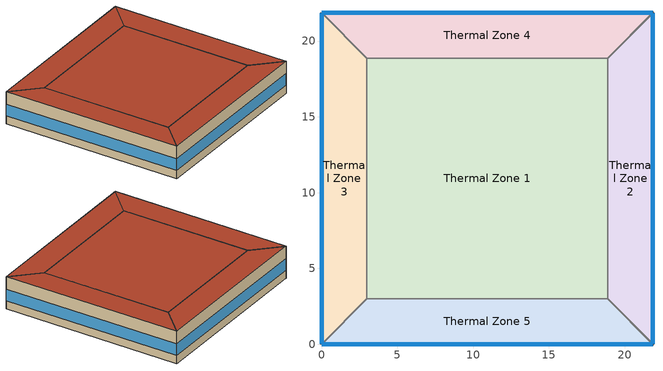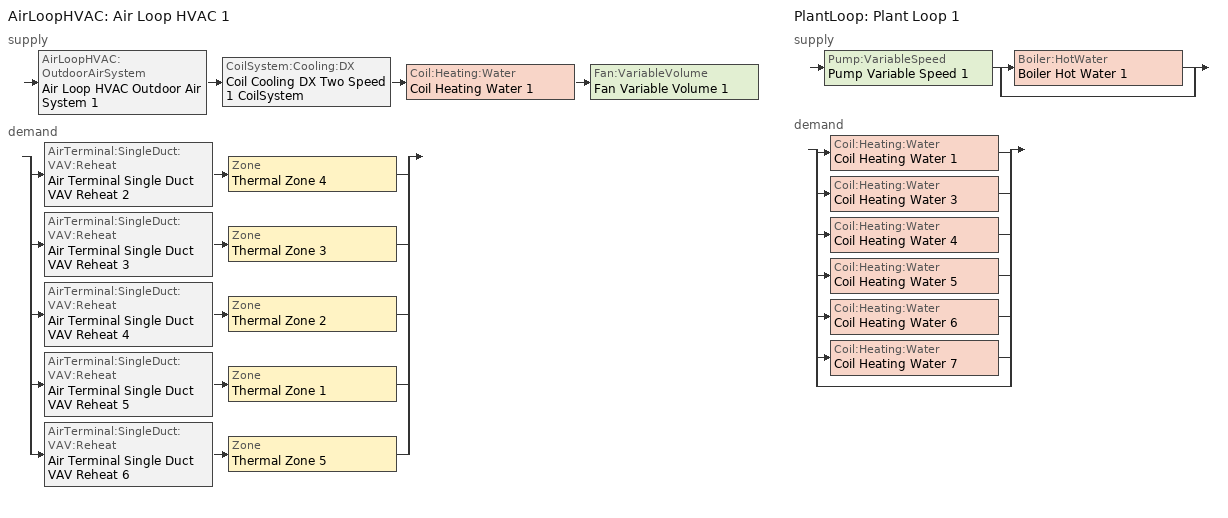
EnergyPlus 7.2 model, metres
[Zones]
Thermal Zone 3
 floor ground (000_ExtSlabCarpet_4in_ClimateZone 1-8): 0,0 0,21.86 3,18.86 3,3 z0
 wall outside (ASHRAE_189.1-2009_ExtWall_SteelFrame_ClimateZone 4-8): 0,21.86 0,0 z0:4
 wall to Thermal Zone 5 (000_Interior Wall): 0,0 3,3 z0:4
 wall to Thermal Zone 1 (000_Interior Wall): 3,3 3,18.86 z0:4
 wall to Thermal Zone 4 (000_Interior Wall): 3,18.86 0,21.86 z0:4
 window (ASHRAE_189.1-2009_ExtWindow_ClimateZone 4-5): 0,21.84 0,0.03 z1:2.44
 roof outside (ASHRAE_189.1-2009_ExtRoof_IEAD_ClimateZone 2-5): 3,3 3,18.86 0,21.86 0,0 z4
Thermal Zone 1
 floor ground (000_ExtSlabCarpet_4in_ClimateZone 1-8): 3,3 3,18.86 18.86,18.86 18.86,3 z0
 wall to Thermal Zone 4 (000_Interior Wall): 18.86,18.86 3,18.86 z0:4
 wall to Thermal Zone 2 (000_Interior Wall): 18.86,3 18.86,18.86 z0:4
 wall to Thermal Zone 5 (000_Interior Wall): 3,3 18.86,3 z0:4
 roof outside (ASHRAE_189.1-2009_ExtRoof_IEAD_ClimateZone 2-5): 18.86,3 18.86,18.86 3,18.86 3,3 z4
Thermal Zone 5
 floor ground (000_ExtSlabCarpet_4in_ClimateZone 1-8): 21.86,0 0,0 3,3 18.86,3 z0
 wall outside (ASHRAE_189.1-2009_ExtWall_SteelFrame_ClimateZone 4-8): 0,0 21.86,0 z0:4
 wall to Thermal Zone 2 (000_Interior Wall): 21.86,0 18.86,3 z0:4
 window (ASHRAE_189.1-2009_ExtWindow_ClimateZone 4-5): 0.03,0 21.84,0 z1:2.44
 roof outside (ASHRAE_189.1-2009_ExtRoof_IEAD_ClimateZone 2-5): 18.86,3 3,3 0,0 21.86,0 z4
Thermal Zone 4
 floor ground (000_ExtSlabCarpet_4in_ClimateZone 1-8): 0,21.86 21.86,21.86 18.86,18.86 3,18.86 z0
 wall outside (ASHRAE_189.1-2009_ExtWall_SteelFrame_ClimateZone 4-8): 21.86,21.86 0,21.86 z0:4
 wall to Thermal Zone 2 (000_Interior Wall): 18.86,18.86 21.86,21.86 z0:4
 window (ASHRAE_189.1-2009_ExtWindow_ClimateZone 4-5): 21.84,21.86 0.03,21.86 z1:2.44
 roof outside (ASHRAE_189.1-2009_ExtRoof_IEAD_ClimateZone 2-5): 3,18.86 18.86,18.86 21.86,21.86 0,21.86 z4
Thermal Zone 2
 floor ground (000_ExtSlabCarpet_4in_ClimateZone 1-8): 21.86,21.86 21.86,0 18.86,3 18.86,18.86 z0
 wall outside (ASHRAE_189.1-2009_ExtWall_SteelFrame_ClimateZone 4-8): 21.86,0 21.86,21.86 z0:4
 window (ASHRAE_189.1-2009_ExtWindow_ClimateZone 4-5): 21.86,0.03 21.86,21.84 z1:2.44
 roof outside (ASHRAE_189.1-2009_ExtRoof_IEAD_ClimateZone 2-5): 18.86,18.86 18.86,3 21.86,0 21.86,21.86 z4
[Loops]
AirLoopHVAC 'Air Loop HVAC 1'
 supply: AirLoopHVAC:OutdoorAirSystem 'Air Loop HVAC Outdoor Air System 1' > CoilSystem:Cooling:DX 'Coil Cooling DX Two Speed 1 CoilSystem' > Coil:Heating:Water 'Coil Heating Water 1' > Fan:VariableVolume 'Fan Variable Volume 1'
 demand: split
  | AirTerminal:SingleDuct:VAV:Reheat 'Air Terminal Single Duct VAV Reheat 2' > Zone 'Thermal Zone 4'
  | AirTerminal:SingleDuct:VAV:Reheat 'Air Terminal Single Duct VAV Reheat 3' > Zone 'Thermal Zone 3'
  | AirTerminal:SingleDuct:VAV:Reheat 'Air Terminal Single Duct VAV Reheat 4' > Zone 'Thermal Zone 2'
  | AirTerminal:SingleDuct:VAV:Reheat 'Air Terminal Single Duct VAV Reheat 5' > Zone 'Thermal Zone 1'
  | AirTerminal:SingleDuct:VAV:Reheat 'Air Terminal Single Duct VAV Reheat 6' > Zone 'Thermal Zone 5'
PlantLoop 'Plant Loop 1'
 supply: Pump:VariableSpeed 'Pump Variable Speed 1' > split
  | Boiler:HotWater 'Boiler Hot Water 1'
  | bypass
 demand: split
  | Coil:Heating:Water 'Coil Heating Water 1'
  | Coil:Heating:Water 'Coil Heating Water 3'
  | Coil:Heating:Water 'Coil Heating Water 4'
  | Coil:Heating:Water 'Coil Heating Water 5'
  | Coil:Heating:Water 'Coil Heating Water 6'
  | Coil:Heating:Water 'Coil Heating Water 7'
  | bypass
[Site:Location]
San Francisco Intl Ap_CA_USA Design_Conditions: Latitude {deg}=37.62; Longitude {deg}=-122.4; Time Zone {hr}=-8; Elevation {m}=2
[SizingPeriod:DesignDay] Day of Month=21; Dry-Bulb Temperature Range Modifier Type=DefaultMultipliers; Barometric Pressure {Pa}=101301; Rain Indicator=No; Snow Indicator=No; Daylight Saving Time Indicator=No
Name | Month | Day Type | Maximum Dry-Bulb Temperature {C} | Daily Dry-Bulb Temperature Range {deltaC} | Humidity Condition Type | Wetbulb or DewPoint at Maximum Dry-Bulb {C} | Wind Speed {m/s} | Wind Direction {deg} | Solar Model Indicator | ASHRAE Clear Sky Optical Depth for Beam Irradiance (taub) | ASHRAE Clear Sky Optical Depth for Diffuse Irradiance (taud) | Sky Clearness | Enthalpy at Maximum Dry-Bulb {J/kg}
San Francisco Intl Ap Ann Clg .4% Condns DP=>MDB | 8 | SummerDesignDay | 19.9 | 8.5 | Dewpoint | 16.1 | 5.9 | 310 | ASHRAETau | 0.365 | 2.435
San Francisco Intl Ap Ann Hum_n 99.6% Condns DP=>MCDB | 1 | WinterDesignDay | 10.7 | 0 | Dewpoint | -3.7 | 2.2 | 150 | ASHRAEClearSky |  |  | 0
San Francisco Intl Ap Ann Clg 2% Condns Enth=>MDB | 8 | SummerDesignDay | 22.4 | 8.5 | Enthalpy |  | 5.9 | 310 | ASHRAETau | 0.365 | 2.435 |  | 47600
San Francisco Intl Ap Ann Clg 1% Condns WB=>MDB | 8 | SummerDesignDay | 23.9 | 8.5 | Wetbulb | 17.8 | 5.9 | 310 | ASHRAETau | 0.365 | 2.435
San Francisco Intl Ap Ann Clg .4% Condns DB=>MWB | 8 | SummerDesignDay | 28.3 | 8.5 | Wetbulb | 17.2 | 5.9 | 310 | ASHRAETau | 0.365 | 2.435
San Francisco Intl Ap Ann Clg 1% Condns DP=>MDB | 8 | SummerDesignDay | 19.2 | 8.5 | Dewpoint | 15.3 | 5.9 | 310 | ASHRAETau | 0.365 | 2.435
San Francisco Intl Ap Ann Clg .4% Condns Enth=>MDB | 8 | SummerDesignDay | 25.8 | 8.5 | Enthalpy |  | 5.9 | 310 | ASHRAETau | 0.365 | 2.435 |  | 52400
San Francisco Intl Ap Ann Hum_n 99% Condns DP=>MCDB | 1 | WinterDesignDay | 11.2 | 0 | Dewpoint | -1.2 | 2.2 | 150 | ASHRAEClearSky |  |  | 0
San Francisco Intl Ap Ann Clg 2% Condns WB=>MDB | 8 | SummerDesignDay | 22.4 | 8.5 | Wetbulb | 17 | 5.9 | 310 | ASHRAETau | 0.365 | 2.435
San Francisco Intl Ap Ann Clg .4% Condns WB=>MDB | 8 | SummerDesignDay | 25.7 | 8.5 | Wetbulb | 18.6 | 5.9 | 310 | ASHRAETau | 0.365 | 2.435
San Francisco Intl Ap Ann Clg 2% Condns DP=>MDB | 8 | SummerDesignDay | 18.7 | 8.5 | Dewpoint | 14.7 | 5.9 | 310 | ASHRAETau | 0.365 | 2.435
San Francisco Intl Ap Ann Htg Wind 99.6% Condns WS=>MCDB | 1 | WinterDesignDay | 12.1 | 0 | Wetbulb | 12.1 | 12.9 | 150 | ASHRAEClearSky |  |  | 0
San Francisco Intl Ap Ann Htg 99.6% Condns DB | 1 | WinterDesignDay | 3.8 | 0 | Wetbulb | 3.8 | 2.2 | 150 | ASHRAEClearSky |  |  | 0
San Francisco Intl Ap Ann Clg 2% Condns DB=>MWB | 8 | SummerDesignDay | 23.6 | 8.5 | Wetbulb | 16.2 | 5.9 | 310 | ASHRAETau | 0.365 | 2.435
San Francisco Intl Ap Ann Htg Wind 99% Condns WS=>MCDB | 1 | WinterDesignDay | 12.2 | 0 | Wetbulb | 12.2 | 11.6 | 150 | ASHRAEClearSky |  |  | 0
San Francisco Intl Ap Ann Clg 1% Condns Enth=>MDB | 8 | SummerDesignDay | 23.8 | 8.5 | Enthalpy |  | 5.9 | 310 | ASHRAETau | 0.365 | 2.435 |  | 49800
San Francisco Intl Ap Ann Htg 99% Condns DB | 1 | WinterDesignDay | 4.9 | 0 | Wetbulb | 4.9 | 2.2 | 150 | ASHRAEClearSky |  |  | 0
San Francisco Intl Ap Ann Clg 1% Condns DB=>MWB | 8 | SummerDesignDay | 25.7 | 8.5 | Wetbulb | 16.7 | 5.9 | 310 | ASHRAETau | 0.365 | 2.435
[Building]
Building 1
[Material] Thermal Absorptance=0.9
Name | Roughness | Thickness {m} | Conductivity {W/m-K} | Density {kg/m3} | Specific Heat {J/kg-K} | Solar Absorptance | Visible Absorptance
1/2IN Gypsum | Smooth | 0.0127 | 0.16 | 784.9 | 830 | 0.92 | 0.92
Metal Decking | MediumSmooth | 0.0015 | 45.006 | 7680 | 418.4 | 0.7 | 0.3
MAT-CC05 4 HW CONCRETE | Rough | 0.1016 | 1.311 | 2240 | 836.8 | 0.7 | 0.7
000_G01a 19mm gypsum board | MediumSmooth | 0.019 | 0.16 | 800 | 1090 | 0.7 | 0.7
Roof Insulation [21] | MediumRough | 0.2105 | 0.049 | 265 | 836.8 | 0.7 | 0.7
Wall Insulation [39] | MediumRough | 0.1184 | 0.045 | 265 | 836.8 | 0.7 | 0.7
Roof Membrane | VeryRough | 0.0095 | 0.16 | 1121.29 | 1460 | 0.7 | 0.7
[Material:AirGap]
000_F04 Wall air space resistance: Thermal Resistance {m2-K/W}=0.15
[Material:NoMass] Thermal Absorptance=0.9; Solar Absorptance=0.7
Name | Roughness | Thermal Resistance {m2-K/W} | Visible Absorptance
CP02 CARPET PAD | VeryRough | 0.2165 | 0.8
MAT-SHEATH | Rough | 0.3626 | 0.7
[WindowMaterial:Glazing]
Theoretical Glass [207]: Optical Data Type=SpectralAverage; Thickness {m}=0.003; Solar Transmittance at Normal Incidence=0.3311; Front Side Solar Reflectance at Normal Incidence=0.6189; Back Side Solar Reflectance at Normal Incidence=0.6189; Visible Transmittance at Normal Incidence=0.44; Front Side Visible Reflectance at Normal Incidence=0.51; Back Side Visible Reflectance at Normal Incidence=0.51; Infrared Transmittance at Normal Incidence=0; Front Side Infrared Hemispherical Emissivity=0.9; Back Side Infrared Hemispherical Emissivity=0.9; Conductivity {W/m-K}=0.0133; Dirt Correction Factor for Solar and Visible Transmittance=1; Solar Diffusing=No
[Construction]
000_ExtSlabCarpet_4in_ClimateZone 1-8: MAT-CC05 4 HW CONCRETE, CP02 CARPET PAD
ASHRAE_189.1-2009_ExtWindow_ClimateZone 4-5: Theoretical Glass [207]
ASHRAE_189.1-2009_ExtRoof_IEAD_ClimateZone 2-5: Roof Membrane, Roof Insulation [21], Metal Decking
000_Interior Wall: 000_G01a 19mm gypsum board, 000_F04 Wall air space resistance, 000_G01a 19mm gypsum board
ASHRAE_189.1-2009_ExtWall_SteelFrame_ClimateZone 4-8: MAT-SHEATH, Wall Insulation [39], 1/2IN Gypsum
[AirLoopHVAC]
Air Loop HVAC 1: Design Supply Air Flow Rate {m3/s}=AutoSize
[Sizing:System]
Air Loop HVAC 1: Type of Load to Size On=Sensible; Design Outdoor Air Flow Rate {m3/s}=Autosize; Minimum System Air Flow Ratio=0.3; Preheat Design Temperature {C}=7; Preheat Design Humidity Ratio {kgWater/kgDryAir}=0.008; Precool Design Temperature {C}=12.8; Precool Design Humidity Ratio {kgWater/kgDryAir}=0.008; Central Cooling Design Supply Air Temperature {C}=12.8; Central Heating Design Supply Air Temperature {C}=12.8; Sizing Option=NonCoincident; 100% Outdoor Air in Cooling=Yes; 100% Outdoor Air in Heating=Yes; Central Cooling Design Supply Air Humidity Ratio {kgWater/kgDryAir}=0.0085; Central Heating Design Supply Air Humidity Ratio {kgWater/kgDryAir}=0.008; Cooling Design Air Flow Method=DesignDay; Cooling Design Air Flow Rate {m3/s}=0; Heating Design Air Flow Method=DesignDay; Heating Design Air Flow Rate {m3/s}=0; System Outdoor Air Method=ZoneSum
[Controller:WaterCoil]
Controller Water Coil 1: Control Variable=Temperature; Action=Normal; Actuator Variable=Flow; Controller Convergence Tolerance {deltaC}=Autosize; Maximum Actuated Flow {m3/s}=Autosize; Minimum Actuated Flow {m3/s}=1e-07
[AvailabilityManager:Scheduled]
Name | Schedule
AvailabilityManager:Scheduled {31260025-4901-45e0-b682-c8fe41b23934} | Schedule:Compact {26545f1b-c4d5-4374-98a7-305a30a7d4e2}
AvailabilityManager:Scheduled {0c4640ff-1237-4915-bbd8-17e4269444ce} | Schedule:Compact {2128eb8b-adbd-4ca6-84f5-7aa1eb743988}
[Controller:OutdoorAir]
Controller Outdoor Air 1: Minimum Outdoor Air Flow Rate {m3/s}=Autosize; Maximum Outdoor Air Flow Rate {m3/s}=Autosize; Economizer Control Type=FixedDryBulb; Economizer Control Action Type=ModulateFlow; Economizer Maximum Limit Dry-Bulb Temperature {C}=30; Economizer Maximum Limit Enthalpy {J/kg}=64000; Economizer Minimum Limit Dry-Bulb Temperature {C}=-100; Lockout Type=NoLockout; Minimum Limit Type=FixedMinimum; High Humidity Control=No; Control High Indoor Humidity Based on Outdoor Humidity Ratio=Yes; Heat Recovery Bypass Control Type=BypassWhenOAFlowGreaterThanMinimum
[SetpointManager:MixedAir] Control Variable=Temperature
Setpoint Manager Mixed Air 3; Setpoint Manager Mixed Air 2; Setpoint Manager Mixed Air 1
[CoilSystem:Cooling:DX]
Coil Cooling DX Two Speed 1 CoilSystem: Availability Schedule=Always_On; Cooling Coil=Coil Cooling DX Two Speed 1
[Coil:Cooling:DX:TwoSpeed]
Coil Cooling DX Two Speed 1: Availability Schedule=Always_On; Rated High Speed Total Cooling Capacity {W}=Autosize; Rated High Speed Sensible Heat Ratio=Autosize; Rated High Speed COP {W/W}=5.5; Rated High Speed Air Flow Rate {m3/s}=Autosize; Total Cooling Capacity Function of Temperature Curve=Curve Biquadratic 1; Total Cooling Capacity Function of Flow Fraction Curve=Curve Quadratic 1; Energy Input Ratio Function of Temperature Curve=Curve Biquadratic 2; Energy Input Ratio Function of Flow Fraction Curve=Curve Quadratic 2; Part Load Fraction Correlation Curve=Curve Quadratic 3; Rated Low Speed Total Cooling Capacity {W}=Autosize; Rated Low Speed Sensible Heat Ratio=0.69; Rated Low Speed COP {W/W}=6.6; Rated Low Speed Air Flow Rate {m3/s}=Autosize; Low Speed Total Cooling Capacity Function of Temperature Curve=Curve Biquadratic 3; Low Speed Energy Input Ratio Function of Temperature Curve=Curve Biquadratic 4; Condenser Type=AirCooled; High Speed Evaporative Condenser Effectiveness=0; Low Speed Evaporative Condenser Effectiveness=0; Basin Heater Capacity {W/K}=10; Basin Heater Setpoint Temperature {C}=2
[Coil:Heating:Water] Availability Schedule=Always_On; U-Factor Times Area Value {W/K}=Autosize; Maximum Water Flow Rate {m3/s}=Autosize; Performance Input Method=UFactorTimesAreaAndDesignWaterFlowRate; Rated Capacity {W}=Autosize; Rated Inlet Water Temperature {C}=82.2; Rated Inlet Air Temperature {C}=16.6; Rated Outlet Water Temperature {C}=71.1; Rated Outlet Air Temperature {C}=32.2; Rated Ratio for Air and Water Convection=0.5
Coil Heating Water 1; Coil Heating Water 3; Coil Heating Water 4; Coil Heating Water 5; Coil Heating Water 6; Coil Heating Water 7
[Fan:VariableVolume]
Fan Variable Volume 1: Availability Schedule=Always_On; Fan Efficiency=0.5; Pressure Rise {Pa}=500; Maximum Flow Rate {m3/s}=AutoSize; Fan Power Minimum Flow Rate Input Method=FixedFlowRate; Fan Power Minimum Flow Fraction=0; Fan Power Minimum Air Flow Rate {m3/s}=0; Motor Efficiency=0.93; Motor In Airstream Fraction=1; Fan Power Coefficient 1=0.0407599; Fan Power Coefficient 2=0.088045; Fan Power Coefficient 3=-0.0729261; Fan Power Coefficient 4=0.94374; Fan Power Coefficient 5=0
[SetpointManager:Scheduled] Control Variable=Temperature
Name | Schedule
Setpoint Manager Scheduled 1 | Deck_Temperature
Setpoint Manager Scheduled 2 | Hot_Water_Temperature
[AirTerminal:SingleDuct:VAV:Reheat] Availability Schedule=Always_On; Maximum Air Flow Rate {m3/s}=Autosize; Zone Minimum Air Flow Input Method=Constant; Constant Minimum Air Flow Fraction=0.3; Fixed Minimum Air Flow Rate {m3/s}=0.3; Maximum Hot Water or Steam Flow Rate {m3/s}=Autosize; Minimum Hot Water or Steam Flow Rate {m3/s}=0; Convergence Tolerance=0.001; Damper Heating Action=Normal; Maximum Flow per Zone Floor Area During Reheat {m3/s-m2}=Autocalculate; Maximum Flow Fraction During Reheat=Autocalculate; Maximum Reheat Air Temperature {C}=35
Name | Reheat Coil
Air Terminal Single Duct VAV Reheat 2 | Coil Heating Water 3
Air Terminal Single Duct VAV Reheat 3 | Coil Heating Water 4
Air Terminal Single Duct VAV Reheat 4 | Coil Heating Water 5
Air Terminal Single Duct VAV Reheat 5 | Coil Heating Water 6
Air Terminal Single Duct VAV Reheat 6 | Coil Heating Water 7
[PlantLoop]
Plant Loop 1: Fluid Type=Water; Plant Equipment Operation Scheme=Plant Loop 1 Operation Scheme List; Maximum Loop Temperature {C}=100; Minimum Loop Temperature {C}=0; Maximum Loop Flow Rate {m3/s}=Autosize; Minimum Loop Flow Rate {m3/s}=0; Plant Loop Volume {m3}=Autocalculate; Load Distribution Scheme=Optimal
[PlantEquipmentOperationSchemes]
Plant Loop 1 Operation Scheme List: Control Scheme Object Type 1=PlantEquipmentOperation:HeatingLoad; Control Scheme Name 1=Plant Loop 1 Heating Operation Scheme; Control Scheme Schedule Name 1=Plant Loop 1 On Schedule
[PlantEquipmentOperation:HeatingLoad]
Plant Loop 1 Heating Operation Scheme: Load Range Lower Limit 1 {W}=0; Load Range Upper Limit 1 {W}=1000000000; Range Equipment List Name 1=Plant Loop 1 Heating Equipment List
[PlantEquipmentList]
Plant Loop 1 Heating Equipment List: Boiler:HotWater, Boiler Hot Water 1
[Sizing:Plant]
Plant Loop 1: Loop Type=Heating; Design Loop Exit Temperature {C}=82; Loop Design Temperature Difference {deltaC}=11
[Pump:VariableSpeed]
Pump Variable Speed 1: Rated Flow Rate {m3/s}=Autosize; Rated Pump Head {Pa}=179352; Rated Power Consumption {W}=Autosize; Motor Efficiency=0.9; Fraction of Motor Inefficiencies to Fluid Stream=0; Coefficient 1 of the Part Load Performance Curve=0; Coefficient 2 of the Part Load Performance Curve=1; Coefficient 3 of the Part Load Performance Curve=0; Coefficient 4 of the Part Load Performance Curve=0; Minimum Flow Rate {m3/s}=0; Pump Control Type=Intermittent
[Boiler:HotWater]
Boiler Hot Water 1: Fuel Type=NaturalGas; Nominal Capacity {W}=Autosize; Nominal Thermal Efficiency=0.66; Design Water Outlet Temperature {C}=82; Design Water Flow Rate {m3/s}=Autosize; Minimum Part Load Ratio=0; Maximum Part Load Ratio=1; Optimum Part Load Ratio=1; Water Outlet Upper Temperature Limit {C}=99; Boiler Flow Mode=ConstantFlow; Parasitic Electric Load {W}=0; Sizing Factor=1
[Zone]
Thermal Zone 3; Thermal Zone 1; Thermal Zone 5; Thermal Zone 4; Thermal Zone 2
[ZoneControl:Thermostat] Control Object Type 1=ThermostatSetpoint:DualSetpoint; Control Name 1=Thermostat Setpoint Dual Setpoint 1
Name | Zone or ZoneList | Control Type Schedule
Thermal Zone 3 Thermostat | Thermal Zone 3 | Thermal Zone 3 Thermostat Schedule
Thermal Zone 1 Thermostat | Thermal Zone 1 | Thermal Zone 1 Thermostat Schedule
Thermal Zone 5 Thermostat | Thermal Zone 5 | Thermal Zone 5 Thermostat Schedule
Thermal Zone 4 Thermostat | Thermal Zone 4 | Thermal Zone 4 Thermostat Schedule
Thermal Zone 2 Thermostat | Thermal Zone 2 | Thermal Zone 2 Thermostat Schedule
[ThermostatSetpoint:DualSetpoint]
Thermostat Setpoint Dual Setpoint 1: Heating Setpoint Temperature Schedule=Heating Sch; Cooling Setpoint Temperature Schedule=Cooling Sch
[Zone equipment]
Thermal Zone 3: Air Terminal Single Duct VAV Reheat 3
Thermal Zone 1: Air Terminal Single Duct VAV Reheat 5
Thermal Zone 5: Air Terminal Single Duct VAV Reheat 6
Thermal Zone 4: Air Terminal Single Duct VAV Reheat 2
Thermal Zone 2: Air Terminal Single Duct VAV Reheat 4
[Sizing:Zone] Zone Cooling Design Supply Air Temperature Input Method=SupplyAirTemperature; Zone Cooling Design Supply Air Temperature {C}=14; Zone Heating Design Supply Air Temperature Input Method=SupplyAirTemperature; Zone Heating Design Supply Air Temperature {C}=40; Zone Cooling Design Supply Air Humidity Ratio {kgWater/kgDryAir}=0.0085; Zone Heating Design Supply Air Humidity Ratio {kgWater/kgDryAir}=0.008; Design Specification Outdoor Air Object=ASHRAE_90.1-2004 ClimateZone 1-8 MediumOffice WholeBuilding Ventilation; Cooling Design Air Flow Method=DesignDay; Cooling Design Air Flow Rate {m3/s}=0; Cooling Minimum Air Flow per Zone Floor Area {m3/s-m2}=0.000762; Cooling Minimum Air Flow {m3/s}=0; Cooling Minimum Air Flow Fraction=0; Heating Design Air Flow Method=DesignDay; Heating Design Air Flow Rate {m3/s}=0; Heating Maximum Air Flow per Zone Floor Area {m3/s-m2}=0.002032; Heating Maximum Air Flow {m3/s}=0.141576; Heating Maximum Air Flow Fraction=0.3
Thermal Zone 3; Thermal Zone 1; Thermal Zone 5; Thermal Zone 4; Thermal Zone 2
[DesignSpecification:OutdoorAir]
ASHRAE_90.1-2004 ClimateZone 1-8 MediumOffice WholeBuilding Ventilation: Outdoor Air Method=Sum; Outdoor Air Flow per Person {m3/s-person}=0.00943895; Outdoor Air Flow per Zone Floor Area {m3/s-m2}=0; Outdoor Air Flow per Zone {m3/s}=0; Outdoor Air Flow Air Changes per Hour {1/hr}=0
[Schedule:Day:Interval]
Cooling Sch Default: No, 24:00, 28
Deck_Temperature_Default; Deck_Temperature_Winter_Design_Day; Deck_Temperature_Summer_Design_Day: No, 24:00, 12.8
Hot_Water_Temperature_Winter_Design_Day; Hot_Water_Temperature_Summer_Design_Day; Hot_Water_Temperature_Default: No, 24:00, 67
Always_On_Winter_Design_Day; Always_On_Summer_Design_Day; Always_On_Default: No, 24:00, 1
Heating Sch Default: No, 24:00, 24
[Schedule:Week:Daily]
Schedule:Week:Daily {14715331-524f-4d34-b240-98deb8112f19}: Deck_Temperature_Default, Deck_Temperature_Default, Deck_Temperature_Default, Deck_Temperature_Default, Deck_Temperature_Default, Deck_Temperature_Default, Deck_Temperature_Default, Deck_Temperature_Default, Deck_Temperature_Summer_Design_Day, Deck_Temperature_Winter_Design_Day, Deck_Temperature_Default, Deck_Temperature_Default
Schedule:Week:Daily {53ee6be4-86c9-46ee-9202-4b20471ca620}: Cooling Sch Default, Cooling Sch Default, Cooling Sch Default, Cooling Sch Default, Cooling Sch Default, Cooling Sch Default, Cooling Sch Default, Cooling Sch Default, Cooling Sch Default, Cooling Sch Default, Cooling Sch Default, Cooling Sch Default
Schedule:Week:Daily {aa277614-5d90-4cc4-b840-133976318601}: Heating Sch Default, Heating Sch Default, Heating Sch Default, Heating Sch Default, Heating Sch Default, Heating Sch Default, Heating Sch Default, Heating Sch Default, Heating Sch Default, Heating Sch Default, Heating Sch Default, Heating Sch Default
Schedule:Week:Daily {86a97af7-45d3-44d2-a2dd-92bbf97a9c07}: Always_On_Default, Always_On_Default, Always_On_Default, Always_On_Default, Always_On_Default, Always_On_Default, Always_On_Default, Always_On_Default, Always_On_Summer_Design_Day, Always_On_Winter_Design_Day, Always_On_Default, Always_On_Default
Schedule:Week:Daily {9db3834a-e075-4404-81f6-41c9ee4a7c13}: Hot_Water_Temperature_Default, Hot_Water_Temperature_Default, Hot_Water_Temperature_Default, Hot_Water_Temperature_Default, Hot_Water_Temperature_Default, Hot_Water_Temperature_Default, Hot_Water_Temperature_Default, Hot_Water_Temperature_Default, Hot_Water_Temperature_Summer_Design_Day, Hot_Water_Temperature_Winter_Design_Day, Hot_Water_Temperature_Default, Hot_Water_Temperature_Default
[Schedule:Year]
Deck_Temperature: Schedule:Week:Daily {14715331-524f-4d34-b240-98deb8112f19}, 1, 1, 12, 31
Cooling Sch: Schedule:Week:Daily {53ee6be4-86c9-46ee-9202-4b20471ca620}, 1, 1, 12, 31
Heating Sch: Schedule:Week:Daily {aa277614-5d90-4cc4-b840-133976318601}, 1, 1, 12, 31
Always_On: Schedule:Week:Daily {86a97af7-45d3-44d2-a2dd-92bbf97a9c07}, 1, 1, 12, 31
Hot_Water_Temperature: Schedule:Week:Daily {9db3834a-e075-4404-81f6-41c9ee4a7c13}, 1, 1, 12, 31
[Schedule:Compact]
Schedule:Compact {26545f1b-c4d5-4374-98a7-305a30a7d4e2}; Schedule:Compact {2128eb8b-adbd-4ca6-84f5-7aa1eb743988}; Plant Loop 1 On Schedule: Through: 12/31, For: AllDays, Until: 24:00, 1
Thermal Zone 3 Thermostat Schedule; Thermal Zone 1 Thermostat Schedule; Thermal Zone 5 Thermostat Schedule; Thermal Zone 4 Thermostat Schedule; Thermal Zone 2 Thermostat Schedule: Through: 12/31, For: AllDays, Until: 24:00, 4
[Curve:Biquadratic]
Name | Coefficient1 Constant | Coefficient2 x | Coefficient3 x**2 | Coefficient4 y | Coefficient5 y**2 | Coefficient6 x*y | Minimum Value of x {BasedOnField A2} | Maximum Value of x {BasedOnField A2} | Minimum Value of y {BasedOnField A3} | Maximum Value of y {BasedOnField A3}
Curve Biquadratic 1 | 0.42415 | 0.04426 | -0.00042 | 0.00333 | -8e-05 | -0.00021 | 17 | 22 | 13 | 46
Curve Biquadratic 2 | 1.23649 | -0.02431 | 0.00057 | -0.01434 | 0.00063 | -0.00038 | 17 | 22 | 13 | 46
Curve Biquadratic 3; Curve Biquadratic 4 | 0 | 0 | 0 | 0 | 0 | 0 | 0 | 1 | 0 | 1
[Curve:Quadratic]
Name | Coefficient1 Constant | Coefficient2 x | Coefficient3 x**2 | Minimum Value of x {BasedOnField A2} | Maximum Value of x {BasedOnField A2}
Curve Quadratic 1 | 0.77136 | 0.34053 | -0.11088 | 0.75918 | 1.13877
Curve Quadratic 2 | 1.2055 | -0.32953 | 0.12308 | 0.75918 | 1.13877
Curve Quadratic 3 | 0.771 | 0.229 | 0 | 0 | 1
